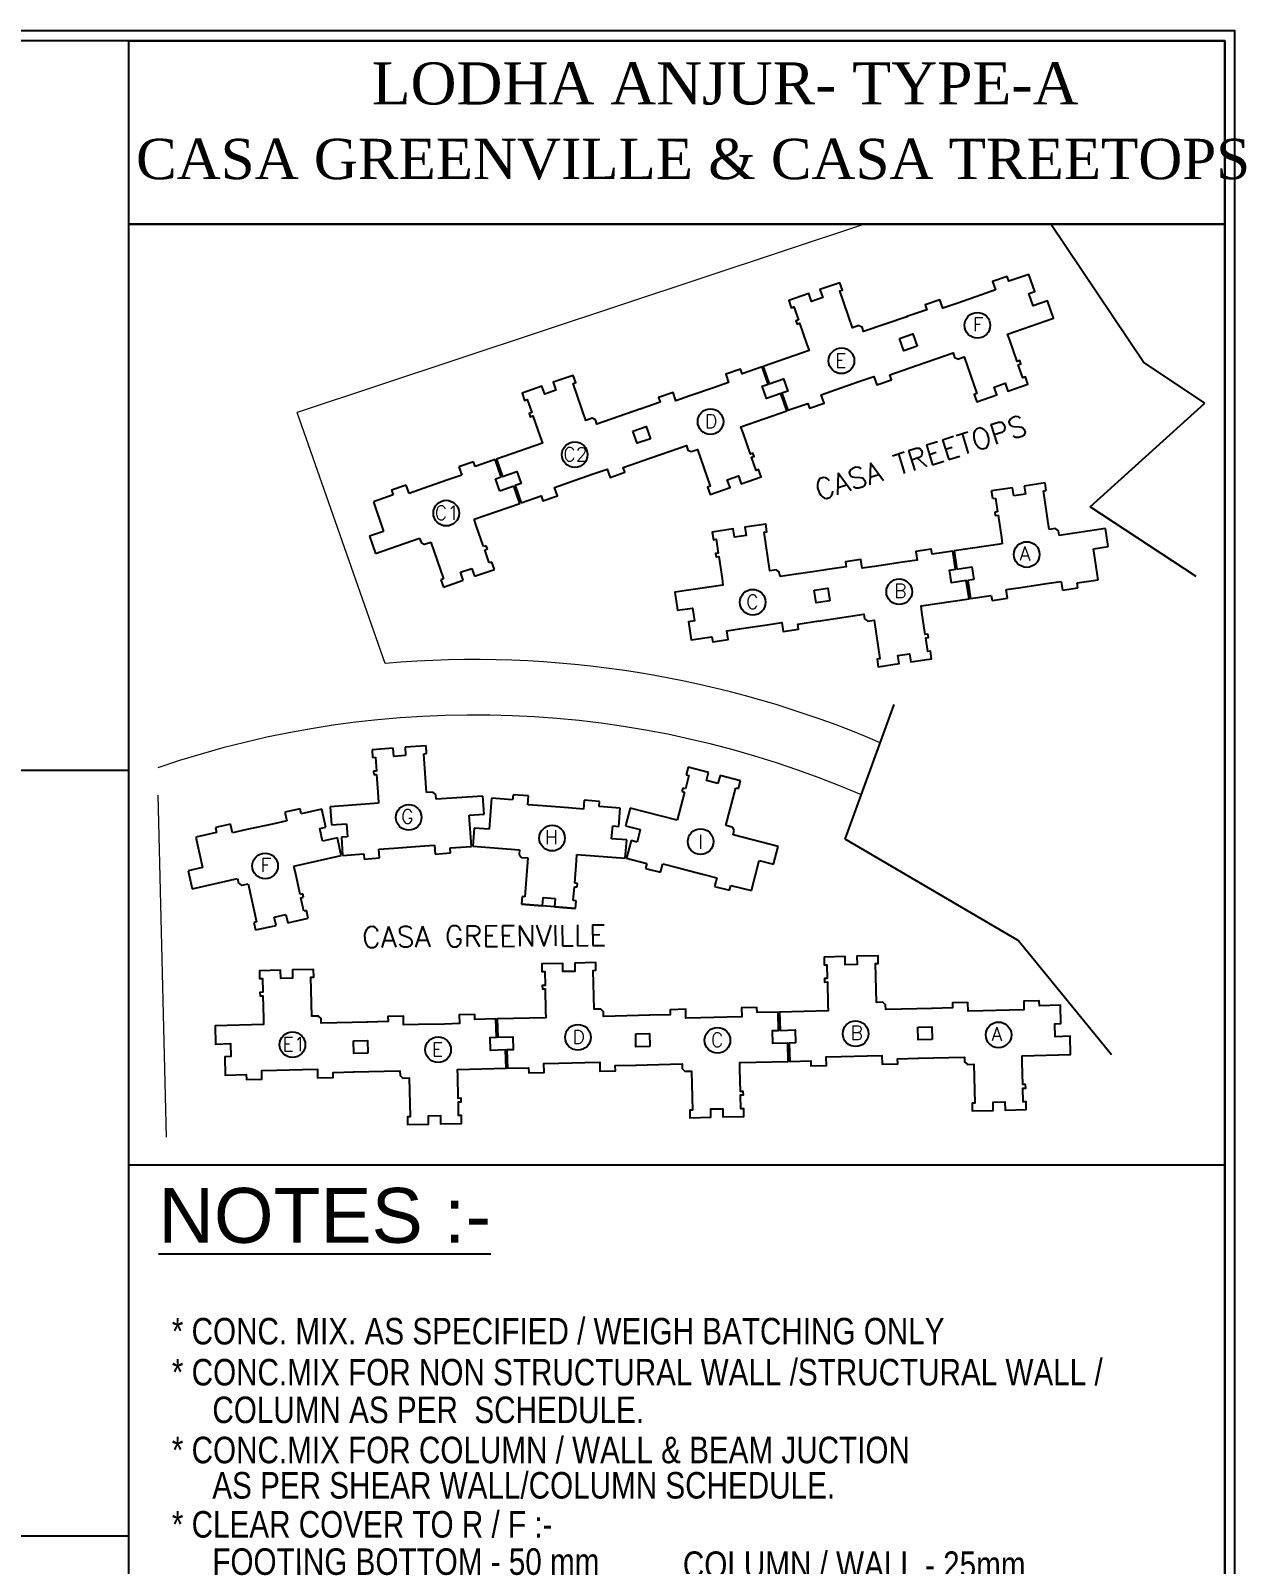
# Model space of a CAD drawing. Extents: x -100 to 77860, y -106 to 57915.
# Drawn here: x 65745 to 77860, y 39709 to 54996 of the extents above; entities that cross this region are included whole.
import ezdxf
from ezdxf.enums import TextEntityAlignment as Align

# ---------------------------------------------------------------- set-up
doc = ezdxf.new("R2010")
doc.units = 0
doc.header["$LTSCALE"] = 100
doc.header["$MEASUREMENT"] = 0
doc.linetypes.add('A1$0$TOWER A GROUND FLOOR PLAN 2$0$DASHED2', pattern=[0.375, 0.25, -0.125])
doc.layers.get('0').update_dxf_attribs({"linetype": 'CONTINUOUS'})
doc.layers.add('SHEET', color=7, linetype='CONTINUOUS')
doc.styles.add('A1$0$ROMA-1', font='simplex.shx', dxfattribs={"height": 0.15})
doc.styles.add('A1$0$Standard', font='simplex.shx', dxfattribs={"height": 1.8})
doc.styles.add('ARIAL', font='arial.ttf')
doc.styles.add('STYLE3', font='times.ttf', dxfattribs={"width": 0.8, "height": 12})

# ---------------------------------------------------------------- blocks, each defined once
blk = doc.blocks.new('A1$0$KEY PLAN')
at = {"color": 8}
for p, q in [((0, 0), (280.97, 0)), ((0, -241.18), (0, 0)), ((280.97, 0), (280.97, -241.18))]:
    blk.add_line(p, q, dxfattribs=at)
at = {"color": 8, "lineweight": 15, "ltscale": 20}
for p, q in [((188.59, 0, -11.16), (43.12, -48.31, -11.16)), ((65.68, -112.67, -11.16), (43.12, -48.31, -11.16)), ((7.39, -146.45, -85.07), (9.52, -234.12, -15.64))]:
    blk.add_line(p, q, dxfattribs=at)
at = {"color": 8, "linetype": 'A1$0$TOWER A GROUND FLOOR PLAN 2$0$DASHED2', "ltscale": 25}
for p, q in [((260.06, -35.41, -11.16), (236.37, 0, -11.16)), ((275.79, -45.95, -11.16), (260.06, -35.41, -11.16)), ((246.4, -72.5, -11.16), (275.79, -45.95, -11.16)), ((273.58, -90.4, -11.16), (246.4, -72.5, -11.16)), ((183.62, -157.72, -11.16), (196.19, -123.18, -11.16)), ((227.93, -183.74, -11.16), (183.62, -157.72, -11.16)), ((251.86, -213.03, -11.16), (227.93, -183.74, -11.16))]:
    blk.add_line(p, q, dxfattribs=at)
at = {"color": 2, "ltscale": 10}
for p, q in [((88.37, -60.93, -11.54), (84.61, -62.24, -11.54)), ((84.61, -62.24, -11.54), (85.35, -64.38, -11.54)), ((88.79, -62.16, -11.54), (88.37, -60.93, -11.54)), ((93.91, -60.38, -11.54), (88.79, -62.16, -11.54)), ((95.45, -64.81, -11.54), (93.91, -60.38, -11.54)), ((81.76, -65.62, -11.54), (75.44, -67.82, -11.54)), ((85.35, -64.38, -11.54), (81.76, -65.62, -11.54)), ((93.96, -65.33, -11.54), (95.45, -64.81, -11.54)), ((95.05, -68.47, -11.54), (93.96, -65.33, -11.54)), ((234.87, -66.38, 43.78), (229.53, -67.17, 43.78)), ((235.16, -68.34, 43.78), (234.87, -66.38, 43.78)), ((67.78, -69.46, -11.54), (62.66, -71.24, -11.54)), ((71.11, -66.92, -11.54), (67.35, -68.23, -11.54)), ((67.35, -68.23, -11.54), (67.78, -69.46, -11.54)), ((71.85, -69.07, -11.54), (71.11, -66.92, -11.54)), ((75.44, -67.82, -11.54), (71.85, -69.07, -11.54)), ((98.7, -67.19, -11.54), (95.05, -68.47, -11.54)), ((100.24, -71.62, -11.54), (98.7, -67.19, -11.54)), ((226.5, -67.62, 43.78), (221.16, -68.41, 43.78)), ((221.45, -70.37, 43.78), (221.16, -68.41, 43.78)), ((221.45, -70.37, 43.78), (222.16, -70.26, 43.78)), ((222.16, -70.26, 43.78), (222.68, -73.78, 43.78)), ((226.82, -69.72, 43.78), (226.5, -67.62, 43.78)), ((229.84, -69.28, 43.78), (226.82, -69.72, 43.78)), ((229.53, -67.17, 43.78), (229.84, -69.28, 43.78)), ((234.45, -68.44, 43.78), (235.16, -68.34, 43.78)), ((235.92, -78.32, 43.78), (234.45, -68.44, 43.78)), ((62.66, -71.24, -11.54), (65.29, -78.8, -11.54)), ((88.49, -75.7, -11.54), (100.24, -71.62, -11.54)), ((222.68, -73.78, 43.78), (221.97, -73.88, 43.78)), ((221.97, -73.88, 43.78), (222.1, -74.76, 43.78)), ((222.1, -74.76, 43.78), (222.81, -74.66, 43.78)), ((222.81, -74.66, 43.78), (223.65, -80.33, 43.78)), ((89.04, -77.29, -11.54), (88.49, -75.7, -11.54)), ((90.92, -82.71, -11.54), (89.04, -77.29, -11.54)), ((237.58, -78.08, 43.78), (235.92, -78.32, 43.78)), ((237.63, -78.11, 43.78), (237.58, -78.08, 43.78)), ((238.34, -78.64, 43.78), (237.63, -78.11, 43.78)), ((238.51, -79.83, 43.78), (238.34, -78.64, 43.78)), ((250.35, -78.08, 43.78), (238.51, -79.83, 43.78)), ((251.04, -82.71, 43.78), (250.35, -78.08, 43.78)), ((65.29, -78.8, -11.54), (61.68, -80.05, -11.54)), ((61.68, -80.05, -11.54), (63.22, -84.48, -11.54)), ((63.22, -84.48, -11.54), (74.53, -80.55, -11.54)), ((74.53, -80.55, -11.54), (74.92, -81.69, -11.54)), ((74.92, -81.69, -11.54), (75.72, -82.07, -11.54)), ((75.72, -82.07, -11.54), (75.77, -82.1, -11.54)), ((75.77, -82.1, -11.54), (77.36, -81.55, -11.54)), ((77.36, -81.55, -11.54), (80.64, -90.98, -11.54)), ((91.59, -82.48, -11.54), (90.92, -82.71, -11.54)), ((91.88, -83.31, -11.54), (91.59, -82.48, -11.54)), ((223.89, -81.99, 43.78), (211.59, -83.81, 43.78)), ((223.65, -80.33, 43.78), (223.89, -81.99, 43.78)), ((91.21, -83.55, -11.54), (91.88, -83.31, -11.54)), ((92.38, -86.9, -11.54), (91.21, -83.55, -11.54)), ((211.59, -83.81, 43.78), (212.28, -88.45, 43.78)), ((247.26, -83.27, 43.78), (251.04, -82.71, 43.78)), ((248.44, -91.19, 43.78), (247.26, -83.27, 43.78)), ((85.02, -89.3, -11.54), (87.9, -88.3, -11.54)), ((85.72, -91.32, -11.54), (85.02, -89.3, -11.54)), ((87.9, -88.3, -11.54), (88.6, -90.31, -11.54)), ((88.6, -90.31, -11.54), (93.7, -88.54, -11.54)), ((93.05, -86.67, -11.54), (92.38, -86.9, -11.54)), ((93.7, -88.54, -11.54), (93.05, -86.67, -11.54)), ((212.28, -88.45, 43.78), (216.1, -87.87, 43.78)), ((216.1, -87.87, 43.78), (216.58, -91.16, 43.78)), ((80.64, -90.98, -11.54), (79.96, -91.21, -11.54)), ((79.96, -91.21, -11.54), (80.62, -93.09, -11.54)), ((80.62, -93.09, -11.54), (85.72, -91.32, -11.54)), ((216.58, -91.16, 43.78), (215.03, -91.4, 43.78)), ((215.03, -91.4, 43.78), (215.71, -96.03, 43.78)), ((224.87, -93.7, 43.78), (228.62, -93.15, 43.78)), ((225.2, -95.95, 43.78), (224.87, -93.7, 43.78)), ((228.62, -93.15, 43.78), (235.24, -92.17, 43.78)), ((235.24, -92.17, 43.78), (239, -91.61, 43.78)), ((239, -91.61, 43.78), (239.33, -93.85, 43.78)), ((239.33, -93.85, 43.78), (243.27, -93.27, 43.78)), ((243.08, -91.98, 43.78), (248.44, -91.19, 43.78)), ((243.27, -93.27, 43.78), (243.08, -91.98, 43.78)), ((215.71, -96.03, 43.78), (221.07, -95.24, 43.78)), ((221.07, -95.24, 43.78), (221.26, -96.53, 43.78)), ((221.26, -96.53, 43.78), (225.2, -95.95, 43.78)), ((67.73, -134.39, 0), (62.34, -134.77, 0)), ((62.34, -134.77, 0), (62.48, -136.75, 0)), ((62.48, -136.75, 0), (63.19, -136.7, 0)), ((63.19, -136.7, 0), (63.44, -140.24, 0)), ((67.88, -136.51, 0), (67.73, -134.39, 0)), ((70.93, -136.3, 0), (67.88, -136.51, 0)), ((76.16, -133.79, 0), (70.78, -134.17, 0)), ((70.78, -134.17, 0), (70.93, -136.3, 0)), ((75.59, -135.82, 0), (76.3, -135.77, 0)), ((76.29, -145.78, 0), (75.59, -135.82, 0)), ((76.3, -135.77, 0), (76.16, -133.79, 0)), ((63.44, -140.24, 0), (62.73, -140.29, 0)), ((62.73, -140.29, 0), (62.79, -141.17, 0)), ((62.79, -141.17, 0), (63.5, -141.12, 0)), ((63.5, -141.12, 0), (63.91, -146.85, 0)), ((143.54, -141.39, 0), (142.64, -144.83, 0)), ((143.35, -139.29, 0), (142.85, -141.21, 0)), ((142.85, -141.21, 0), (143.54, -141.39, 0)), ((148.57, -140.65, 0), (143.35, -139.29, 0)), ((148.04, -142.71, 0), (148.57, -140.65, 0)), ((151.53, -141.42, 0), (150.99, -143.48, 0)), ((156.76, -142.78, 0), (151.53, -141.42, 0)), ((141.96, -144.65, 0), (141.73, -145.51, 0)), ((142.64, -144.83, 0), (141.96, -144.65, 0)), ((150.99, -143.48, 0), (148.04, -142.71, 0)), ((153.06, -154.18, 0), (155.57, -144.52, 0)), ((155.57, -144.52, 0), (156.26, -144.7, 0)), ((156.26, -144.7, 0), (156.76, -142.78, 0)), ((64.02, -148.52, 0), (51.62, -149.4, 0)), ((51.62, -149.4, 0), (51.95, -154.07, 0)), ((63.91, -146.85, 0), (64.02, -148.52, 0)), ((77.97, -145.67, 0), (76.29, -145.78, 0)), ((78.01, -145.71, 0), (77.97, -145.67, 0)), ((78.68, -146.29, 0), (78.01, -145.71, 0)), ((78.77, -147.49, 0), (78.68, -146.29, 0)), ((90.71, -146.65, 0), (78.77, -147.49, 0)), ((91.04, -151.32, 0), (90.71, -146.65, 0)), ((92.96, -147.19, 0), (92.34, -155.17, 0)), ((98.36, -147.61, 0), (92.96, -147.19, 0)), ((98.46, -146.31, 0), (98.36, -147.61, 0)), ((102.43, -146.62, 0), (98.46, -146.31, 0)), ((102.25, -148.88, 0), (102.43, -146.62, 0)), ((106.04, -149.17, 0), (102.25, -148.88, 0)), ((112.71, -149.69, 0), (106.04, -149.17, 0)), ((116.67, -147.73, 0), (116.5, -149.99, 0)), ((120.64, -148.03, 0), (116.67, -147.73, 0)), ((120.54, -149.33, 0), (120.64, -148.03, 0)), ((125.94, -149.75, 0), (120.54, -149.33, 0)), ((142.42, -145.69, 0), (140.98, -151.24, 0)), ((141.73, -145.51, 0), (142.42, -145.69, 0)), ((40.5, -153.02, 0), (36.79, -153.84, 0)), ((43.89, -149.94, 0), (40.01, -150.8, 0)), ((40.01, -150.8, 0), (40.5, -153.02, 0)), ((44.17, -151.22, 0), (43.89, -149.94, 0)), ((49.46, -150.04, 0), (44.17, -151.22, 0)), ((50.47, -154.62, 0), (49.46, -150.04, 0)), ((87.23, -151.59, 0), (91.04, -151.32, 0)), ((87.79, -159.57, 0), (87.23, -151.59, 0)), ((116.5, -149.99, 0), (112.71, -149.69, 0)), ((125.58, -154.43, 0), (125.94, -149.75, 0)), ((128.52, -149.74, 0), (127.34, -154.28, 0)), ((140.56, -152.87, 0), (128.52, -149.74, 0)), ((140.98, -151.24, 0), (140.56, -152.87, 0)), ((22.45, -156.02, 0), (17.16, -157.19, 0)), ((17.16, -157.19, 0), (18.89, -165.01, 0)), ((26.05, -153.89, 0), (22.17, -154.75, 0)), ((22.17, -154.75, 0), (22.45, -156.02, 0)), ((26.54, -156.1, 0), (26.05, -153.89, 0)), ((30.26, -155.28, 0), (26.54, -156.1, 0)), ((36.79, -153.84, 0), (30.26, -155.28, 0)), ((48.94, -154.96, 0), (50.47, -154.62, 0)), ((49.66, -158.21, 0), (48.94, -154.96, 0)), ((51.95, -154.07, 0), (55.8, -153.79, 0)), ((56.03, -157.11, 0), (54.46, -157.22, 0)), ((54.46, -157.22, 0), (54.79, -161.9, 0)), ((55.8, -153.79, 0), (56.03, -157.11, 0)), ((88.53, -154.87, 0), (88.17, -159.55, 0)), ((92.34, -155.17, 0), (88.53, -154.87, 0)), ((123.75, -157.62, 0), (124.01, -154.3, 0)), ((124.01, -154.3, 0), (125.58, -154.43, 0)), ((127.34, -154.28, 0), (131.08, -155.24, 0)), ((131.08, -155.24, 0), (130.25, -158.46, 0)), ((154.68, -154.61, 0), (153.06, -154.18, 0)), ((154.71, -154.66, 0), (154.68, -154.61, 0)), ((155.16, -155.42, 0), (154.71, -154.66, 0)), ((154.86, -156.59, 0), (155.16, -155.42, 0)), ((166.45, -159.59, 0), (154.86, -156.59, 0)), ((53.43, -157.36, 0), (49.66, -158.21, 0)), ((54.44, -161.94, 0), (53.43, -157.36, 0)), ((64.1, -160.27, 0), (67.89, -160.01, 0)), ((64.26, -162.54, 0), (64.1, -160.27, 0)), ((67.89, -160.01, 0), (74.56, -159.54, 0)), ((74.56, -159.54, 0), (78.35, -159.27, 0)), ((78.35, -159.27, 0), (78.51, -161.53, 0)), ((82.39, -159.95, 0), (87.79, -159.57, 0)), ((82.48, -161.25, 0), (82.39, -159.95, 0)), ((88.17, -159.55, 0), (100.1, -160.47, 0)), ((100.1, -160.47, 0), (100.01, -161.67, 0)), ((127.6, -157.91, 0), (123.75, -157.62, 0)), ((127.24, -162.58, 0), (127.6, -157.91, 0)), ((128.72, -158.06, 0), (127.54, -162.6, 0)), ((130.25, -158.46, 0), (128.72, -158.06, 0)), ((165.27, -164.13, 0), (166.45, -159.59, 0)), ((18.89, -165.01, 0), (15.16, -165.83, 0)), ((42.3, -164.63, 0), (54.44, -161.94, 0)), ((42.66, -166.27, 0), (42.3, -164.63, 0)), ((54.79, -161.9, 0), (60.2, -161.52, 0)), ((60.2, -161.52, 0), (60.29, -162.81, 0)), ((60.29, -162.81, 0), (64.26, -162.54, 0)), ((78.51, -161.53, 0), (82.48, -161.25, 0)), ((100.01, -161.67, 0), (100.59, -162.35, 0)), ((100.59, -162.35, 0), (100.63, -162.39, 0)), ((100.63, -162.39, 0), (102.3, -162.52, 0)), ((102.3, -162.52, 0), (101.53, -172.48, 0)), ((114.27, -169.01, 0), (114.71, -163.3, 0)), ((114.71, -163.3, 0), (114.84, -161.62, 0)), ((114.84, -161.62, 0), (127.24, -162.58, 0)), ((127.54, -162.6, 0), (132.79, -163.96, 0)), ((132.79, -163.96, 0), (132.46, -165.22, 0)), ((136.31, -166.22, 0), (136.88, -164.03, 0)), ((136.88, -164.03, 0), (140.56, -164.99, 0)), ((140.56, -164.99, 0), (147.03, -166.67, 0)), ((159.56, -170.92, 0), (161.57, -163.17, 0)), ((161.57, -163.17, 0), (165.27, -164.13, 0)), ((15.16, -165.83, 0), (16.18, -170.41, 0)), ((16.18, -170.41, 0), (27.86, -167.82, 0)), ((27.86, -167.82, 0), (28.12, -168.99, 0)), ((28.12, -168.99, 0), (28.87, -169.47, 0)), ((43.9, -171.87, 0), (42.66, -166.27, 0)), ((114.97, -169.07, 0), (114.27, -169.01, 0)), ((114.91, -169.95, 0), (114.97, -169.07, 0)), ((132.46, -165.22, 0), (136.31, -166.22, 0)), ((147.03, -166.67, 0), (150.71, -167.62, 0)), ((150.71, -167.62, 0), (150.14, -169.82, 0)), ((28.87, -169.47, 0), (28.92, -169.5, 0)), ((28.92, -169.5, 0), (30.56, -169.14, 0)), ((30.56, -169.14, 0), (32.72, -178.89, 0)), ((44.59, -171.72, 0), (43.9, -171.87, 0)), ((44.09, -172.74, 0), (44.78, -172.58, 0)), ((44.86, -176.21, 0), (44.09, -172.74, 0)), ((44.78, -172.58, 0), (44.59, -171.72, 0)), ((100.82, -172.42, 0), (100.67, -174.4, 0)), ((101.53, -172.48, 0), (100.82, -172.42, 0)), ((106.05, -174.82, 0), (106.21, -172.69, 0)), ((106.21, -172.69, 0), (109.26, -172.93, 0)), ((109.26, -172.93, 0), (109.09, -175.05, 0)), ((113.92, -173.44, 0), (114.2, -169.9, 0)), ((114.2, -169.9, 0), (114.91, -169.95, 0)), ((150.14, -169.82, 0), (153.99, -170.82, 0)), ((153.99, -170.82, 0), (154.32, -169.56, 0)), ((154.32, -169.56, 0), (159.56, -170.92, 0)), ((45.55, -176.05, 0), (44.86, -176.21, 0)), ((45.98, -177.99, 0), (45.55, -176.05, 0)), ((100.67, -174.4, 0), (106.05, -174.82, 0)), ((109.09, -175.05, 0), (114.48, -175.47, 0)), ((114.63, -173.5, 0), (113.92, -173.44, 0)), ((114.48, -175.47, 0), (114.63, -173.5, 0)), ((32.72, -178.89, 0), (32.03, -179.05, 0)), ((32.03, -179.05, 0), (32.46, -180.98, 0)), ((32.46, -180.98, 0), (37.73, -179.82, 0)), ((37.27, -177.73, 0), (40.25, -177.07, 0)), ((37.73, -179.82, 0), (37.27, -177.73, 0)), ((40.25, -177.07, 0), (40.71, -179.16, 0)), ((40.71, -179.16, 0), (45.98, -177.99, 0))]:
    blk.add_line(p, q, dxfattribs=at)
blk.add_line((114.48, -175.47, 0), (100.67, -174.42, 0))
at = {"color": 0}
for points, elevation in [([(199.64, -23.67), (188.33, -27.59), (187.94, -26.46), (187.14, -26.07), (187.09, -26.04), (185.5, -26.6), (182.23, -17.16), (182.9, -16.93), (182.25, -15.05), (177.15, -16.82), (177.85, -18.84), (174.96, -19.84), (174.26, -17.83), (169.16, -19.6), (169.81, -21.47), (170.48, -21.24), (171.65, -24.59), (170.98, -24.82), (171.27, -25.66), (171.94, -25.43), (173.82, -30.85), (174.37, -32.44), (162.62, -36.51), (164.16, -40.94), (167.8, -39.67), (168.9, -42.81), (167.41, -43.33), (168.94, -47.75), (174.06, -45.98), (174.49, -47.21), (178.25, -45.9), (177.5, -43.76), (181.09, -42.52), (187.41, -40.32), (191, -39.08), (191.75, -41.22), (195.51, -39.92), (195.08, -38.69), (200.2, -36.91), (200.2, -36.91)], -11.54), ([(199.97, -36.99), (211.28, -33.06), (211.67, -34.2), (212.47, -34.58), (212.53, -34.61), (214.11, -34.06), (217.39, -43.49), (216.72, -43.73), (217.37, -45.6), (222.47, -43.83), (221.77, -41.82), (224.65, -40.82), (225.35, -42.83), (230.45, -41.06), (229.8, -39.19), (229.13, -39.42), (227.97, -36.06), (228.64, -35.83), (228.35, -34.99), (227.68, -35.22), (225.8, -29.8), (225.25, -28.22), (236.99, -24.14), (235.46, -19.71), (231.81, -20.99), (230.72, -17.85), (232.21, -17.33), (230.67, -12.9), (225.55, -14.68), (225.13, -13.45), (221.37, -14.75), (222.11, -16.89), (218.52, -18.14), (212.2, -20.33), (208.61, -21.58), (207.87, -19.43), (204.11, -20.74), (204.54, -21.97), (199.42, -23.74), (199.42, -23.75)], -11.54), ([(197.57, -29.35), (200.96, -28.17), (202.04, -31.31)], -11.54), ([(202.04, -31.31), (198.66, -32.48), (197.57, -29.35)], -11.54), ([(131.27, -47.41), (119.96, -51.34), (119.57, -50.2), (118.77, -49.81), (118.72, -49.79), (117.13, -50.34), (113.86, -40.9), (114.53, -40.67), (113.88, -38.8), (108.78, -40.57), (109.48, -42.58), (106.59, -43.58), (105.89, -41.57), (100.79, -43.34), (101.44, -45.21), (102.11, -44.98), (103.28, -48.34), (102.6, -48.57), (102.9, -49.41), (103.57, -49.17), (105.45, -54.59), (106, -56.18), (94.25, -60.26), (95.79, -64.69), (99.43, -63.41), (100.52, -66.55), (99.04, -67.07), (100.57, -71.5), (105.69, -69.72), (106.12, -70.95), (109.88, -69.65), (109.13, -67.51), (112.72, -66.26), (119.04, -64.07), (122.63, -62.82), (123.38, -64.96), (127.13, -63.66), (126.71, -62.43), (131.82, -60.65), (131.82, -60.65)], -11.54), ([(131.6, -60.73), (142.91, -56.81), (143.3, -57.94), (144.1, -58.33), (144.16, -58.35), (145.74, -57.8), (149.02, -67.24), (148.35, -67.47), (149, -69.34), (154.1, -67.57), (153.4, -65.56), (156.28, -64.56), (156.98, -66.57), (162.08, -64.8), (161.43, -62.93), (160.76, -63.16), (159.6, -59.81), (160.27, -59.57), (159.98, -58.74), (159.31, -58.97), (157.43, -53.55), (156.87, -51.96), (168.62, -47.88), (167.09, -43.45), (163.44, -44.73), (162.35, -41.59), (163.84, -41.07), (162.3, -36.64), (157.18, -38.42), (156.75, -37.19), (153, -38.49), (153.74, -40.64), (150.15, -41.88), (143.83, -44.07), (140.24, -45.32), (139.5, -43.18), (135.74, -44.48), (136.16, -45.71), (131.05, -47.49), (131.05, -47.49)], -11.54), ([(129.2, -53.09), (132.59, -51.92), (133.67, -55.05)], -11.54), ([(133.67, -55.05), (130.29, -56.22), (129.2, -53.09)], -11.54), ([(178.75, -88.66), (166.91, -90.41), (166.73, -89.22), (166.02, -88.69), (165.97, -88.65), (164.31, -88.9), (162.85, -79.02), (163.55, -78.92), (163.26, -76.96), (157.92, -77.75), (158.23, -79.85), (155.21, -80.3), (154.9, -78.19), (149.55, -78.98), (149.84, -80.95), (150.55, -80.84), (151.07, -84.36), (150.36, -84.46), (150.5, -85.34), (151.2, -85.23), (152.04, -90.91), (152.28, -92.57), (139.98, -94.39), (140.67, -99.03), (144.49, -98.45), (144.98, -101.74), (143.42, -101.97), (144.1, -106.61), (149.46, -105.82), (149.65, -107.11), (153.59, -106.52), (153.26, -104.28), (157.02, -103.73), (163.63, -102.75), (167.39, -102.19), (167.72, -104.43), (171.66, -103.85), (171.47, -102.56), (176.83, -101.77), (176.83, -101.77)], 43.78), ([(176.59, -101.8), (188.43, -100.05), (188.61, -101.24), (189.32, -101.77), (189.37, -101.8), (191.03, -101.56), (192.49, -111.44), (191.79, -111.54), (192.08, -113.5), (197.42, -112.71), (197.11, -110.6), (200.13, -110.16), (200.44, -112.26), (205.78, -111.47), (205.49, -109.51), (204.79, -109.62), (204.27, -106.1), (204.97, -106), (204.84, -105.12), (204.14, -105.22), (203.3, -99.55), (203.06, -97.89), (215.36, -96.07), (214.67, -91.43), (210.85, -92.01), (210.36, -88.72), (211.92, -88.49), (211.24, -83.85), (205.88, -84.64), (205.69, -83.35), (201.75, -83.93), (202.08, -86.18), (198.32, -86.73), (191.71, -87.71), (187.95, -88.27), (187.62, -86.03), (183.68, -86.61), (183.87, -87.9), (178.51, -88.69), (178.51, -88.69)], 43.78), ([(175.66, -93.85), (179.2, -93.33), (179.68, -96.61)], 43.78), ([(179.68, -96.61), (176.14, -97.13), (175.66, -93.85)], 43.78), ([(205.98, -201.11), (194.01, -201.4), (193.98, -200.2), (193.34, -199.58), (193.3, -199.54), (191.62, -199.58), (191.37, -189.6), (192.08, -189.58), (192.04, -187.6), (186.64, -187.73), (186.69, -189.86), (183.64, -189.94), (183.59, -187.81), (178.19, -187.94), (178.24, -189.92), (178.95, -189.9), (179.03, -193.45), (178.32, -193.47), (178.34, -194.36), (179.05, -194.34), (179.19, -200.07), (179.23, -201.76), (166.8, -202.06), (166.91, -206.74), (170.78, -206.64), (170.86, -209.96), (169.29, -210), (169.4, -214.69), (174.81, -214.56), (174.85, -215.86), (178.82, -215.76), (178.77, -213.5), (182.57, -213.41), (189.25, -213.24), (193.05, -213.15), (193.11, -215.42), (197.09, -215.32), (197.05, -214.02), (202.47, -213.89), (202.47, -213.89)], 0), ([(61.25, -204.62), (49.28, -204.91), (49.25, -203.71), (48.61, -203.1), (48.57, -203.06), (46.89, -203.1), (46.65, -193.12), (47.36, -193.1), (47.31, -191.12), (41.91, -191.25), (41.96, -193.38), (38.91, -193.45), (38.86, -191.32), (33.46, -191.45), (33.51, -193.44), (34.22, -193.42), (34.3, -196.97), (33.59, -196.99), (33.62, -197.87), (34.33, -197.86), (34.47, -203.59), (34.51, -205.27), (22.07, -205.57), (22.19, -210.26), (26.05, -210.15), (26.13, -213.48), (24.56, -213.52), (24.67, -218.21), (30.09, -218.07), (30.12, -219.38), (34.09, -219.28), (34.04, -217.01), (37.84, -216.92), (44.53, -216.76), (48.32, -216.67), (48.38, -218.93), (52.36, -218.84), (52.33, -217.53), (57.74, -217.4), (57.74, -217.4)], 0), ([(133.61, -202.86), (121.65, -203.15), (121.62, -201.95), (120.98, -201.34), (120.93, -201.3), (119.25, -201.34), (119.01, -191.36), (119.72, -191.34), (119.67, -189.36), (114.27, -189.49), (114.33, -191.62), (111.27, -191.69), (111.22, -189.56), (105.82, -189.69), (105.87, -191.68), (106.58, -191.66), (106.67, -195.21), (105.96, -195.23), (105.98, -196.12), (106.69, -196.1), (106.83, -201.83), (106.87, -203.51), (94.44, -203.82), (94.55, -208.5), (98.41, -208.4), (98.5, -211.72), (96.92, -211.76), (97.04, -216.45), (102.45, -216.32), (102.48, -217.62), (106.46, -217.52), (106.4, -215.26), (110.2, -215.16), (116.89, -215), (120.69, -214.91), (120.74, -217.17), (124.72, -217.08), (124.69, -215.78), (130.1, -215.64), (130.1, -215.64)], 0), ([(202.23, -213.89), (214.2, -213.6), (214.23, -214.8), (214.87, -215.41), (214.91, -215.46), (216.59, -215.41), (216.84, -225.4), (216.13, -225.42), (216.17, -227.4), (221.57, -227.27), (221.52, -225.14), (224.57, -225.06), (224.62, -227.19), (230.02, -227.06), (229.97, -225.08), (229.26, -225.1), (229.18, -221.55), (229.89, -221.53), (229.86, -220.64), (229.16, -220.66), (229.02, -214.92), (228.98, -213.24), (241.41, -212.94), (241.3, -208.25), (237.43, -208.36), (237.35, -205.03), (238.92, -205), (238.81, -200.31), (233.4, -200.44), (233.36, -199.14), (229.39, -199.23), (229.44, -201.5), (225.64, -201.59), (218.96, -201.76), (215.16, -201.85), (215.1, -199.58), (211.12, -199.68), (211.16, -200.98), (205.74, -201.11), (205.74, -201.11)], 0), ([(57.5, -217.41), (69.47, -217.12), (69.5, -218.32), (70.14, -218.93), (70.18, -218.97), (71.86, -218.93), (72.11, -228.91), (71.4, -228.93), (71.44, -230.91), (76.84, -230.78), (76.79, -228.65), (79.84, -228.58), (79.9, -230.71), (85.29, -230.58), (85.24, -228.59), (84.53, -228.61), (84.45, -225.06), (85.16, -225.04), (85.14, -224.16), (84.43, -224.17), (84.29, -218.44), (84.25, -216.76), (96.68, -216.46), (96.57, -211.77), (92.7, -211.88), (92.62, -208.55), (94.2, -208.51), (94.08, -203.82), (88.67, -203.96), (88.64, -202.65), (84.66, -202.75), (84.71, -205.02), (80.91, -205.11), (74.23, -205.27), (70.43, -205.36), (70.37, -203.1), (66.4, -203.19), (66.43, -204.5), (61.01, -204.63), (61.01, -204.63)], 0), ([(129.87, -215.65), (141.83, -215.36), (141.86, -216.56), (142.51, -217.17), (142.55, -217.21), (144.23, -217.17), (144.47, -227.16), (143.76, -227.17), (143.81, -229.16), (149.21, -229.02), (149.15, -226.89), (152.21, -226.82), (152.26, -228.95), (157.66, -228.82), (157.61, -226.84), (156.9, -226.85), (156.81, -223.3), (157.52, -223.29), (157.5, -222.4), (156.79, -222.42), (156.65, -216.68), (156.61, -215), (169.04, -214.7), (168.93, -210.01), (165.07, -210.12), (164.99, -206.79), (166.56, -206.75), (166.45, -202.07), (161.03, -202.2), (161, -200.9), (157.02, -200.99), (157.08, -203.26), (153.28, -203.35), (146.59, -203.51), (142.79, -203.61), (142.74, -201.34), (138.76, -201.44), (138.79, -202.74), (133.38, -202.87), (133.38, -202.87)], 0), ([(129.91, -207.64), (133.49, -207.56), (133.57, -210.87)], 0), ([(133.57, -210.87), (129.99, -210.96), (129.91, -207.64)], 0), ([(202.27, -205.89), (205.86, -205.8), (205.94, -209.11)], 0), ([(205.94, -209.11), (202.35, -209.2), (202.27, -205.89)], 0), ([(57.55, -209.4), (61.13, -209.31), (61.21, -212.63)], 0), ([(61.21, -212.63), (57.63, -212.71), (57.55, -209.4)], 0)]:
    blk.add_lwpolyline(points, dxfattribs=dict(at, elevation=elevation))
at = {"ltscale": 10}
for centre in [(217.51, -25.96, 0), (182.66, -35.06, 0), (149.09, -50.66, 0), (114.29, -59.13, 0), (81.33, -74.13, 0), (230.15, -84.73, 0), (159.91, -96.96, 0), (197.46, -94.28, 0), (71.73, -152.14, 0), (108.48, -157.45, 0), (146.55, -158.35, 0), (34.91, -164.58, 0), (186.29, -207.6, 0), (41.92, -210.41, 0), (79.27, -211.7, 0), (115.11, -208.52, 0), (150.88, -209.28, 0), (222.94, -207.89, 0)]:
    blk.add_circle(centre, 3.29, dxfattribs=at)
at = {"color": 8, "lineweight": 15, "ltscale": 20}
for radius, start, end in [(264.82, 66.8609, 94.9563), (250.61, 66.6823, 108.8971)]:
    blk.add_arc((88.56, -376.5, -11.16), radius, start, end, dxfattribs=at)
at = {"color": 4, "style": 'A1$0$Standard'}
for s, height, p in [('F', 3.55, (216.36, -27.5, -25.43)), ('E', 3.55, (181.06, -36.74, -25.43)), ('D', 3.55, (147.65, -52.34, -25.43)), ('C2', 3.552, (111.34, -60.81, -25.43)), ('C1', 3.552, (78.38, -75.81, -25.43)), ('A', 3.55, (228.33, -86.27, -25.43)), ('B', 3.55, (196.16, -95.82, -25.43)), ('C', 3.55, (158.23, -98.65, -25.43)), ('G', 3.55, (69.78, -153.68, -25.43)), ('H', 3.55, (106.62, -158.99, -25.43)), ('I', 3.55, (145.92, -160.17, -25.43)), ('F', 3.55, (33.76, -166.12, -25.43)), ('D', 3.55, (113.67, -210.2, -25.43)), ('C', 3.55, (149.2, -210.96, -25.43)), ('B', 3.55, (184.99, -209.14, -25.43)), ('A', 3.55, (221.13, -209.43, -25.43)), ('E1', 3.552, (39.37, -212.07, -25.43)), ('E', 3.55, (77.67, -213.38, -25.43))]:
    blk.add_text(s, height=height, dxfattribs=at).set_placement(p)
at = {"style": 'A1$0$ROMA-1'}
for s, rotation, p in [('CASA TREETOPS', 17.6165, (176.88, -70.97, -15.08)), ('CASA GREENVILLE', 0.4751, (59.77, -185.5, -11.53))]:
    blk.add_text(s, height=5.3277, rotation=rotation, dxfattribs=at).set_placement(p)
blk = doc.blocks.new('NOTES')
at = {"layer": 'SHEET', "color": 6, "style": 'ARIAL'}
blk.add_text('%%UNOTES :-', height=444.75, dxfattribs=at).set_placement((-36094, 7093, 11757), align=Align.TOP_LEFT)
at = {"layer": 'SHEET', "color": 4, "style": 'ARIAL', "width": 0.8}
for s, height, p in [('* CONC. MIX. AS SPECIFIED / WEIGH BATCHING ONLY', 214.83, (-32858, 5937, 11754)), ('* CONC.MIX FOR NON STRUCTURAL WALL /STRUCTURAL WALL / ', 214.83, (-32184, 5605, 11754)), ('COLUMN AS PER  SCHEDULE.', 214.83, (-33910, 5296, 11754)), ('* CONC.MIX FOR COLUMN / WALL & BEAM JUCTION', 214.83, (-32998, 4975, 11754)), ('AS PER SHEAR WALL/COLUMN SCHEDULE.', 214.83, (-33137, 4689, 11754)), ('* CLEAR COVER TO R / F :-', 214.83, (-34445, 4373, 11754)), ('FOOTING BOTTOM - 50 mm', 214.83, (-34091, 4067, 11754)), ('COLUMN / WALL - 25mm', 214.83, (-30461, 4046, 11754)), ('FOOTING SIDE &TOP - 75 mm', 214.83, (-33964, 3727, 11754)), ('SLAB - 20mm', 214.83, (-31006, 3714, 11754)), ('BEAM 150MM,160MM THIK. - 25mm ', 251.19, (-33334, 3371, 11754)), ('BEAM  200MM THIK. - 25mm', 251.19, (-33802, 2992, 11754)), ('COLUMN / WALL BELOW PLINTH - 50MM', 214.83, (-33343, 2643, 11754)), ('* CEMENT  O . P . C . 53 GRADE  ONLY .', 214.83, (-33718, 2293, 11754)), ('* ALL STEEL CONFIRMING TO  I . S . 1786 / Fe 500 /TMT FOR 8MM &', 214.83, (-32137, 1958, 11754)), ('10MM DIA STEEL & Fe550D FOR 12MM & ABOVE DIA STEEL.', 214.83, (-32209, 1593, 11754)), ('* COLUMN / WALL LINKS MUST BE PROVIDE AT', 214.83, (-33251, 1277, 11754)), ('JUNCTION OF COLUMN / WALL & BEAM . ', 214.83, (-33284, 936, 11754)), ('* FOR COLUMN / WALL LINKS ARRANGEMENT REFER LINK DETAIL DWG.', 214.83, (-31771, 596, 11754)), ('* CENTER OF LAP SHALL BE AT CENTER OF ', 214.83, (-33398, 214, 11754)), ('FLOOR HEIGHT FOR COLUMN / WALL STEEL.', 214.83, (-33043, -126, 11754)), ('* NOT MORE THAN 50%%% STEEL TO BE LAPPED', 214.83, (-33311, -463, 11754)), ('AT ANY SECTION FOR COLUMN / WALL', 214.83, (-33390, -806, 11754)), ('* BEAM STEEL MUST EXTEND BEYOND COLUMN / WALL', 214.83, (-32738, -1179, 11754)), ('FACE BY DEVELOPMENT LENGTH .', 214.83, (-33617, -1480, 11754)), ('* P . C . C .M10 GRADE (100 THK.) MUST  BE LAID BELOW FOOTING.', 214.83, (-32091, -1874, 11754)), ('* THIS DRAWING SHOULD BE READ CONJUCTION', 214.83, (-33105, -2220, 11754)), ('WITH RELEVANT ARCHITECT DRAWING .', 214.83, (-33284, -2590, 11754)), ('* FORMWORK & SUPPORTING SYSTEM IS SOLE ', 214.83, (-33178, -2938, 11754)), ('RESPONCIBILITY OF CONTRACTOR AND SHOULD', 214.83, (-32763, -3269, 11754)), ('KEPT UNDER PRIOR SUPERVISION OF SITE ENGINEER.', 214.83, (-32423, -3615, 11754))]:
    blk.add_text(s, height=height, rotation=0.0036, dxfattribs=at).set_placement(p, align=Align.MIDDLE)

msp = doc.modelspace()

# ---------------------------------------------------------------- linework, layer by layer
for p, q in [((77646.6, 53068.2), (66724.2, 53068.2)), ((45356.3, 47623.3), (66724.2, 47623.3)), ((66724.2, 43692.4), (77646.6, 43692.4)), ((39239.1, 39992.9), (66724.2, 39992.9))]:
    msp.add_line(p, q)
at = {"color": 5}
msp.add_lwpolyline([(-100, -106), (77746.6, -106), (77746.6, 54995.6), (-100, 54995.6)], close=True, dxfattribs=at)
at = {"color": 6}
msp.add_lwpolyline([(0, -6), (77646.6, -6), (77646.6, 54895.6), (0, 54895.6)], close=True, dxfattribs=at)
at = {"color": 0, "linetype": 'ByBlock'}
msp.add_lwpolyline([(66724.2, 54895.6), (77646.6, 54895.6), (77646.6, -6), (66724.2, -6)], close=True, dxfattribs=at)

# ---------------------------------------------------------------- block references
at = {"xscale": 38.8745865683324, "yscale": 38.8745865683324, "zscale": 38.8745865683324}
msp.add_blockref('A1$0$KEY PLAN', (66724.2, 53068.2), dxfattribs=at)
at = {"layer": 'SHEET', "xscale": 1.230882837753126, "yscale": 1.230882837753126, "zscale": 1.230882837753126}
msp.add_blockref('NOTES', (111446.1, 34730.3), dxfattribs=at)

# ---------------------------------------------------------------- texts
at = {"layer": 'SHEET', "color": 2, "style": 'STYLE3'}
for s, height, p in [('LODHA ANJUR- TYPE-A', 419.741, (69143.5, 54679.8)), ('CASA GREENVILLE & CASA TREETOPS', 402.15, (66795, 53918))]:
    msp.add_text(s, height=height, dxfattribs=at).set_placement(p, align=Align.TOP_LEFT)

doc.saveas('drawing.dxf')
